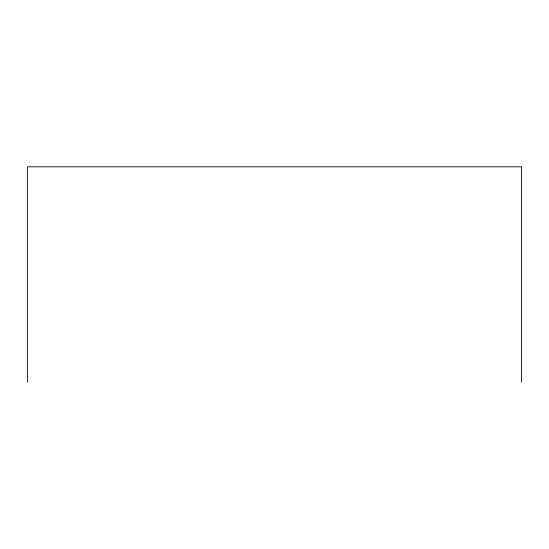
<?xml version="1.0" encoding="UTF-8"?>
<svg xmlns="http://www.w3.org/2000/svg" width="549" height="549" viewBox="0 0 549 549"><rect width="100%" height="100%" fill="white"/><g stroke="black" fill="none" stroke-linecap="round" stroke-linejoin="round"><path stroke-width="0.82" d="M521.55 382.173L521.55 166.827L27.45 166.827L27.45 382.173"/></g></svg>
